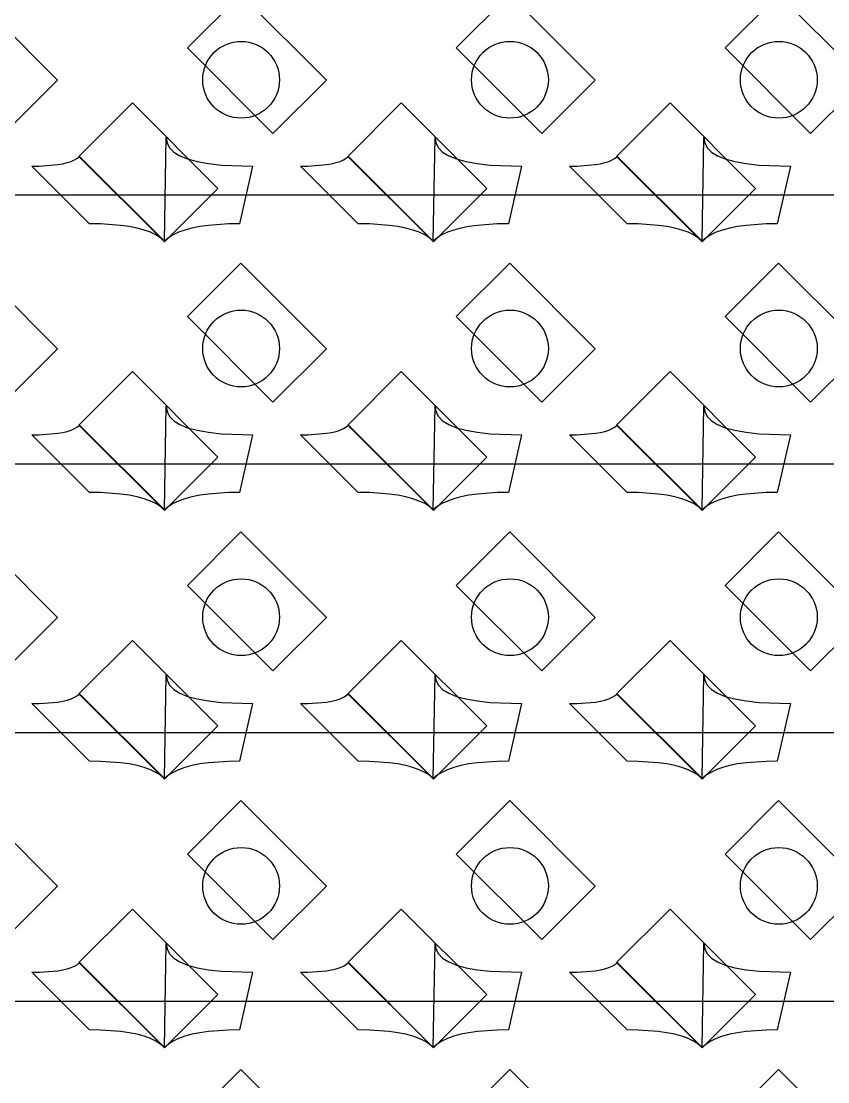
# Model space of a CAD drawing. Header units: inches. Extents: x 0.07 to 4.39, y 0.05 to 2.95.
# Drawn here: x 3.0828 to 3.2928, y 1.949 to 2.2253 of the extents above; entities that cross this region are included whole.
import ezdxf

# ---------------------------------------------------------------- set-up
doc = ezdxf.new("R2010")
doc.units = ezdxf.units.IN
doc.header["$MEASUREMENT"] = 0
doc.layers.add('Top Layer', color=1, linetype='Continuous')

# ---------------------------------------------------------------- blocks, each defined once
blk = doc.blocks.new('0805_P_______________172')
at = {"layer": 'Top Layer'}
for p, q in [((-0.03937, 0.01575), (-0.01969, 0.01575)), ((-0.03937, -0.01575), (-0.03937, 0.01575)), ((-0.01969, 0.01575), (-0.01969, -0.01575)), ((0.01969, 0.01575), (0.03937, 0.01575)), ((0.01969, -0.01575), (0.01969, 0.01575)), ((0.03937, 0.01575), (0.03937, -0.01575)), ((-0.01969, -0.01575), (-0.03937, -0.01575)), ((0.03937, -0.01575), (0.01969, -0.01575))]:
    blk.add_line(p, q, dxfattribs=at)
blk = doc.blocks.new('0805_P_______________173')
at = {"layer": 'Top Layer'}
for p, q in [((-0.03937, 0.01575), (-0.01969, 0.01575)), ((-0.03937, -0.01575), (-0.03937, 0.01575)), ((-0.01969, 0.01575), (-0.01969, -0.01575)), ((0.01969, 0.01575), (0.03937, 0.01575)), ((0.01969, -0.01575), (0.01969, 0.01575)), ((0.03937, 0.01575), (0.03937, -0.01575)), ((-0.01969, -0.01575), (-0.03937, -0.01575)), ((0.03937, -0.01575), (0.01969, -0.01575))]:
    blk.add_line(p, q, dxfattribs=at)
blk = doc.blocks.new('0805_P_______________174')
at = {"layer": 'Top Layer'}
for p, q in [((-0.03937, 0.01575), (-0.01969, 0.01575)), ((-0.03937, -0.01575), (-0.03937, 0.01575)), ((-0.01969, 0.01575), (-0.01969, -0.01575)), ((0.01969, 0.01575), (0.03937, 0.01575)), ((0.01969, -0.01575), (0.01969, 0.01575)), ((0.03937, 0.01575), (0.03937, -0.01575)), ((-0.01969, -0.01575), (-0.03937, -0.01575)), ((0.03937, -0.01575), (0.01969, -0.01575))]:
    blk.add_line(p, q, dxfattribs=at)
blk = doc.blocks.new('0805_P_______________175')
at = {"layer": 'Top Layer'}
for p, q in [((-0.03937, 0.01575), (-0.01969, 0.01575)), ((-0.03937, -0.01575), (-0.03937, 0.01575)), ((-0.01969, 0.01575), (-0.01969, -0.01575)), ((0.01969, 0.01575), (0.03937, 0.01575)), ((0.01969, -0.01575), (0.01969, 0.01575)), ((0.03937, 0.01575), (0.03937, -0.01575)), ((-0.01969, -0.01575), (-0.03937, -0.01575)), ((0.03937, -0.01575), (0.01969, -0.01575))]:
    blk.add_line(p, q, dxfattribs=at)
blk = doc.blocks.new('0805_P_______________212')
at = {"layer": 'Top Layer'}
for p, q in [((-0.03937, 0.01575), (-0.01969, 0.01575)), ((-0.03937, -0.01575), (-0.03937, 0.01575)), ((-0.01969, 0.01575), (-0.01969, -0.01575)), ((0.01969, 0.01575), (0.03937, 0.01575)), ((0.01969, -0.01575), (0.01969, 0.01575)), ((0.03937, 0.01575), (0.03937, -0.01575)), ((-0.01969, -0.01575), (-0.03937, -0.01575)), ((0.03937, -0.01575), (0.01969, -0.01575))]:
    blk.add_line(p, q, dxfattribs=at)
blk = doc.blocks.new('0805_P_______________213')
at = {"layer": 'Top Layer'}
for p, q in [((-0.03937, 0.01575), (-0.01969, 0.01575)), ((-0.03937, -0.01575), (-0.03937, 0.01575)), ((-0.01969, 0.01575), (-0.01969, -0.01575)), ((0.01969, 0.01575), (0.03937, 0.01575)), ((0.01969, -0.01575), (0.01969, 0.01575)), ((0.03937, 0.01575), (0.03937, -0.01575)), ((-0.01969, -0.01575), (-0.03937, -0.01575)), ((0.03937, -0.01575), (0.01969, -0.01575))]:
    blk.add_line(p, q, dxfattribs=at)
blk = doc.blocks.new('0805_P_______________214')
at = {"layer": 'Top Layer'}
for p, q in [((-0.03937, 0.01575), (-0.01969, 0.01575)), ((-0.03937, -0.01575), (-0.03937, 0.01575)), ((-0.01969, 0.01575), (-0.01969, -0.01575)), ((0.01969, 0.01575), (0.03937, 0.01575)), ((0.01969, -0.01575), (0.01969, 0.01575)), ((0.03937, 0.01575), (0.03937, -0.01575)), ((-0.01969, -0.01575), (-0.03937, -0.01575)), ((0.03937, -0.01575), (0.01969, -0.01575))]:
    blk.add_line(p, q, dxfattribs=at)
blk = doc.blocks.new('0805_P_______________215')
at = {"layer": 'Top Layer'}
for p, q in [((-0.03937, 0.01575), (-0.01969, 0.01575)), ((-0.03937, -0.01575), (-0.03937, 0.01575)), ((-0.01969, 0.01575), (-0.01969, -0.01575)), ((0.01969, 0.01575), (0.03937, 0.01575)), ((0.01969, -0.01575), (0.01969, 0.01575)), ((0.03937, 0.01575), (0.03937, -0.01575)), ((-0.01969, -0.01575), (-0.03937, -0.01575)), ((0.03937, -0.01575), (0.01969, -0.01575))]:
    blk.add_line(p, q, dxfattribs=at)
blk = doc.blocks.new('0805_P_______________252')
at = {"layer": 'Top Layer'}
for p, q in [((-0.03937, 0.01575), (-0.01969, 0.01575)), ((-0.03937, -0.01575), (-0.03937, 0.01575)), ((-0.01969, 0.01575), (-0.01969, -0.01575)), ((0.01969, 0.01575), (0.03937, 0.01575)), ((0.01969, -0.01575), (0.01969, 0.01575)), ((0.03937, 0.01575), (0.03937, -0.01575)), ((-0.01969, -0.01575), (-0.03937, -0.01575)), ((0.03937, -0.01575), (0.01969, -0.01575))]:
    blk.add_line(p, q, dxfattribs=at)
blk = doc.blocks.new('0805_P_______________253')
at = {"layer": 'Top Layer'}
for p, q in [((-0.03937, 0.01575), (-0.01969, 0.01575)), ((-0.03937, -0.01575), (-0.03937, 0.01575)), ((-0.01969, 0.01575), (-0.01969, -0.01575)), ((0.01969, 0.01575), (0.03937, 0.01575)), ((0.01969, -0.01575), (0.01969, 0.01575)), ((0.03937, 0.01575), (0.03937, -0.01575)), ((-0.01969, -0.01575), (-0.03937, -0.01575)), ((0.03937, -0.01575), (0.01969, -0.01575))]:
    blk.add_line(p, q, dxfattribs=at)
blk = doc.blocks.new('0805_P_______________254')
at = {"layer": 'Top Layer'}
for p, q in [((-0.03937, 0.01575), (-0.01969, 0.01575)), ((-0.03937, -0.01575), (-0.03937, 0.01575)), ((-0.01969, 0.01575), (-0.01969, -0.01575)), ((0.01969, 0.01575), (0.03937, 0.01575)), ((0.01969, -0.01575), (0.01969, 0.01575)), ((0.03937, 0.01575), (0.03937, -0.01575)), ((-0.01969, -0.01575), (-0.03937, -0.01575)), ((0.03937, -0.01575), (0.01969, -0.01575))]:
    blk.add_line(p, q, dxfattribs=at)
blk = doc.blocks.new('0805_P_______________255')
at = {"layer": 'Top Layer'}
for p, q in [((-0.03937, 0.01575), (-0.01969, 0.01575)), ((-0.03937, -0.01575), (-0.03937, 0.01575)), ((-0.01969, 0.01575), (-0.01969, -0.01575)), ((0.01969, 0.01575), (0.03937, 0.01575)), ((0.01969, -0.01575), (0.01969, 0.01575)), ((0.03937, 0.01575), (0.03937, -0.01575)), ((-0.01969, -0.01575), (-0.03937, -0.01575)), ((0.03937, -0.01575), (0.01969, -0.01575))]:
    blk.add_line(p, q, dxfattribs=at)
blk = doc.blocks.new('0805_P_______________292')
at = {"layer": 'Top Layer'}
for p, q in [((-0.03937, 0.01575), (-0.01969, 0.01575)), ((-0.03937, -0.01575), (-0.03937, 0.01575)), ((-0.01969, 0.01575), (-0.01969, -0.01575)), ((0.01969, 0.01575), (0.03937, 0.01575)), ((0.01969, -0.01575), (0.01969, 0.01575)), ((0.03937, 0.01575), (0.03937, -0.01575)), ((-0.01969, -0.01575), (-0.03937, -0.01575)), ((0.03937, -0.01575), (0.01969, -0.01575))]:
    blk.add_line(p, q, dxfattribs=at)
blk = doc.blocks.new('0805_P_______________293')
at = {"layer": 'Top Layer'}
for p, q in [((-0.03937, 0.01575), (-0.01969, 0.01575)), ((-0.03937, -0.01575), (-0.03937, 0.01575)), ((-0.01969, 0.01575), (-0.01969, -0.01575)), ((0.01969, 0.01575), (0.03937, 0.01575)), ((0.01969, -0.01575), (0.01969, 0.01575)), ((0.03937, 0.01575), (0.03937, -0.01575)), ((-0.01969, -0.01575), (-0.03937, -0.01575)), ((0.03937, -0.01575), (0.01969, -0.01575))]:
    blk.add_line(p, q, dxfattribs=at)
blk = doc.blocks.new('0805_P_______________294')
at = {"layer": 'Top Layer'}
for p, q in [((-0.03937, 0.01575), (-0.01969, 0.01575)), ((-0.03937, -0.01575), (-0.03937, 0.01575)), ((-0.01969, 0.01575), (-0.01969, -0.01575)), ((0.01969, 0.01575), (0.03937, 0.01575)), ((0.01969, -0.01575), (0.01969, 0.01575)), ((0.03937, 0.01575), (0.03937, -0.01575)), ((-0.01969, -0.01575), (-0.03937, -0.01575)), ((0.03937, -0.01575), (0.01969, -0.01575))]:
    blk.add_line(p, q, dxfattribs=at)
blk = doc.blocks.new('0805_P_______________295')
at = {"layer": 'Top Layer'}
for p, q in [((-0.03937, 0.01575), (-0.01969, 0.01575)), ((-0.03937, -0.01575), (-0.03937, 0.01575)), ((-0.01969, 0.01575), (-0.01969, -0.01575)), ((0.01969, 0.01575), (0.03937, 0.01575)), ((0.01969, -0.01575), (0.01969, 0.01575)), ((0.03937, 0.01575), (0.03937, -0.01575)), ((-0.01969, -0.01575), (-0.03937, -0.01575)), ((0.03937, -0.01575), (0.01969, -0.01575))]:
    blk.add_line(p, q, dxfattribs=at)
blk = doc.blocks.new('0805_P_______________332')
at = {"layer": 'Top Layer'}
for p, q in [((-0.03937, 0.01575), (-0.01969, 0.01575)), ((-0.03937, -0.01575), (-0.03937, 0.01575)), ((-0.01969, 0.01575), (-0.01969, -0.01575)), ((0.01969, 0.01575), (0.03937, 0.01575)), ((0.01969, -0.01575), (0.01969, 0.01575)), ((0.03937, 0.01575), (0.03937, -0.01575)), ((-0.01969, -0.01575), (-0.03937, -0.01575)), ((0.03937, -0.01575), (0.01969, -0.01575))]:
    blk.add_line(p, q, dxfattribs=at)
blk = doc.blocks.new('0805_P_______________333')
at = {"layer": 'Top Layer'}
for p, q in [((-0.03937, 0.01575), (-0.01969, 0.01575)), ((-0.03937, -0.01575), (-0.03937, 0.01575)), ((-0.01969, 0.01575), (-0.01969, -0.01575)), ((0.01969, 0.01575), (0.03937, 0.01575)), ((0.01969, -0.01575), (0.01969, 0.01575)), ((0.03937, 0.01575), (0.03937, -0.01575)), ((-0.01969, -0.01575), (-0.03937, -0.01575)), ((0.03937, -0.01575), (0.01969, -0.01575))]:
    blk.add_line(p, q, dxfattribs=at)
blk = doc.blocks.new('0805_P_______________334')
at = {"layer": 'Top Layer'}
for p, q in [((-0.03937, 0.01575), (-0.01969, 0.01575)), ((-0.03937, -0.01575), (-0.03937, 0.01575)), ((-0.01969, 0.01575), (-0.01969, -0.01575)), ((0.01969, 0.01575), (0.03937, 0.01575)), ((0.01969, -0.01575), (0.01969, 0.01575)), ((0.03937, 0.01575), (0.03937, -0.01575)), ((-0.01969, -0.01575), (-0.03937, -0.01575)), ((0.03937, -0.01575), (0.01969, -0.01575))]:
    blk.add_line(p, q, dxfattribs=at)
blk = doc.blocks.new('0805_P_______________335')
at = {"layer": 'Top Layer'}
for p, q in [((-0.03937, 0.01575), (-0.01969, 0.01575)), ((-0.03937, -0.01575), (-0.03937, 0.01575)), ((-0.01969, 0.01575), (-0.01969, -0.01575)), ((0.01969, 0.01575), (0.03937, 0.01575)), ((0.01969, -0.01575), (0.01969, 0.01575)), ((0.03937, 0.01575), (0.03937, -0.01575)), ((-0.01969, -0.01575), (-0.03937, -0.01575)), ((0.03937, -0.01575), (0.01969, -0.01575))]:
    blk.add_line(p, q, dxfattribs=at)

msp = doc.modelspace()

# ---------------------------------------------------------------- linework, layer by layer
at = {"layer": 'Top Layer'}
for p, q in [((3.12005, 2.16795), (3.12051, 2.195)), ((3.12051, 2.195), (3.12071, 2.19358)), ((3.19005, 2.16795), (3.19051, 2.195)), ((3.19051, 2.195), (3.19071, 2.19358)), ((3.26005, 2.16795), (3.26051, 2.195)), ((3.26051, 2.195), (3.26071, 2.19358)), ((3.12071, 2.19358), (3.12137, 2.1923)), ((3.12137, 2.1923), (3.12248, 2.19117)), ((3.12248, 2.19117), (3.12405, 2.1902)), ((3.19071, 2.19358), (3.19137, 2.1923)), ((3.19137, 2.1923), (3.19248, 2.19117)), ((3.19248, 2.19117), (3.19405, 2.1902)), ((3.26071, 2.19358), (3.26137, 2.1923)), ((3.26137, 2.1923), (3.26248, 2.19117)), ((3.26248, 2.19117), (3.26405, 2.1902)), ((3.09356, 2.18814), (3.09474, 2.18842)), ((3.09474, 2.18842), (3.09576, 2.18875)), ((3.09576, 2.18875), (3.09664, 2.18914)), ((3.09664, 2.18914), (3.09737, 2.18957)), ((3.09737, 2.18957), (3.09795, 2.19006)), ((3.09795, 2.19006), (3.12005, 2.16795)), ((3.12405, 2.1902), (3.12607, 2.18938)), ((3.12607, 2.18938), (3.12855, 2.1887)), ((3.12855, 2.1887), (3.13148, 2.18818)), ((3.16356, 2.18814), (3.16474, 2.18842)), ((3.16474, 2.18842), (3.16576, 2.18875)), ((3.16576, 2.18875), (3.16664, 2.18914)), ((3.16664, 2.18914), (3.16737, 2.18957)), ((3.16737, 2.18957), (3.16795, 2.19006)), ((3.16795, 2.19006), (3.19005, 2.16795)), ((3.19405, 2.1902), (3.19607, 2.18938)), ((3.19607, 2.18938), (3.19855, 2.1887)), ((3.19855, 2.1887), (3.20148, 2.18818)), ((3.23356, 2.18814), (3.23474, 2.18842)), ((3.23474, 2.18842), (3.23576, 2.18875)), ((3.23576, 2.18875), (3.23664, 2.18914)), ((3.23664, 2.18914), (3.23737, 2.18957)), ((3.23737, 2.18957), (3.23795, 2.19006)), ((3.23795, 2.19006), (3.26005, 2.16795)), ((3.26405, 2.1902), (3.26607, 2.18938)), ((3.26607, 2.18938), (3.26855, 2.1887)), ((3.26855, 2.1887), (3.27148, 2.18818)), ((3.08551, 2.1875), (3.08741, 2.18753)), ((3.10051, 2.1725), (3.08551, 2.1875)), ((3.08741, 2.18753), (3.09225, 2.18791)), ((3.09225, 2.18791), (3.09356, 2.18814)), ((3.13148, 2.18818), (3.13487, 2.1878)), ((3.13487, 2.1878), (3.14301, 2.1875)), ((3.14301, 2.1875), (3.1396, 2.1725)), ((3.15551, 2.1875), (3.15741, 2.18753)), ((3.17051, 2.1725), (3.15551, 2.1875)), ((3.15741, 2.18753), (3.16225, 2.18791)), ((3.16225, 2.18791), (3.16356, 2.18814)), ((3.20148, 2.18818), (3.20487, 2.1878)), ((3.20487, 2.1878), (3.21301, 2.1875)), ((3.21301, 2.1875), (3.2096, 2.1725)), ((3.22551, 2.1875), (3.22741, 2.18753)), ((3.24051, 2.1725), (3.22551, 2.1875)), ((3.22741, 2.18753), (3.23225, 2.18791)), ((3.23225, 2.18791), (3.23356, 2.18814)), ((3.27148, 2.18818), (3.27487, 2.1878)), ((3.27487, 2.1878), (3.28301, 2.1875)), ((3.28301, 2.1875), (3.2796, 2.1725)), ((2.90588, 2.18), (3.18588, 2.18)), ((3.18588, 2.18), (3.40006, 2.18)), ((3.1034, 2.17245), (3.10051, 2.1725)), ((3.10857, 2.17209), (3.1034, 2.17245)), ((3.11084, 2.17177), (3.10857, 2.17209)), ((3.1129, 2.17136), (3.11084, 2.17177)), ((3.12927, 2.17177), (3.12721, 2.17136)), ((3.13154, 2.17209), (3.12927, 2.17177)), ((3.13671, 2.17245), (3.13154, 2.17209)), ((3.1396, 2.1725), (3.13671, 2.17245)), ((3.1734, 2.17245), (3.17051, 2.1725)), ((3.17857, 2.17209), (3.1734, 2.17245)), ((3.18084, 2.17177), (3.17857, 2.17209)), ((3.1829, 2.17136), (3.18084, 2.17177)), ((3.19927, 2.17177), (3.19721, 2.17136)), ((3.20154, 2.17209), (3.19927, 2.17177)), ((3.20671, 2.17245), (3.20154, 2.17209)), ((3.2096, 2.1725), (3.20671, 2.17245)), ((3.2434, 2.17245), (3.24051, 2.1725)), ((3.24857, 2.17209), (3.2434, 2.17245)), ((3.25084, 2.17177), (3.24857, 2.17209)), ((3.2529, 2.17136), (3.25084, 2.17177)), ((3.26927, 2.17177), (3.26721, 2.17136)), ((3.27154, 2.17209), (3.26927, 2.17177)), ((3.27671, 2.17245), (3.27154, 2.17209)), ((3.2796, 2.1725), (3.27671, 2.17245)), ((3.11475, 2.17086), (3.1129, 2.17136)), ((3.11639, 2.17027), (3.11475, 2.17086)), ((3.11782, 2.16959), (3.11639, 2.17027)), ((3.11904, 2.16882), (3.11782, 2.16959)), ((3.12229, 2.16959), (3.12107, 2.16882)), ((3.12372, 2.17027), (3.12229, 2.16959)), ((3.12536, 2.17086), (3.12372, 2.17027)), ((3.12721, 2.17136), (3.12536, 2.17086)), ((3.18475, 2.17086), (3.1829, 2.17136)), ((3.18639, 2.17027), (3.18475, 2.17086)), ((3.18782, 2.16959), (3.18639, 2.17027)), ((3.18904, 2.16882), (3.18782, 2.16959)), ((3.19229, 2.16959), (3.19107, 2.16882)), ((3.19372, 2.17027), (3.19229, 2.16959)), ((3.19536, 2.17086), (3.19372, 2.17027)), ((3.19721, 2.17136), (3.19536, 2.17086)), ((3.25475, 2.17086), (3.2529, 2.17136)), ((3.25639, 2.17027), (3.25475, 2.17086)), ((3.25782, 2.16959), (3.25639, 2.17027)), ((3.25904, 2.16882), (3.25782, 2.16959)), ((3.26229, 2.16959), (3.26107, 2.16882)), ((3.26372, 2.17027), (3.26229, 2.16959)), ((3.26536, 2.17086), (3.26372, 2.17027)), ((3.26721, 2.17136), (3.26536, 2.17086)), ((3.12005, 2.16795), (3.11904, 2.16882)), ((3.12107, 2.16882), (3.12005, 2.16795)), ((3.19005, 2.16795), (3.18904, 2.16882)), ((3.19107, 2.16882), (3.19005, 2.16795)), ((3.26005, 2.16795), (3.25904, 2.16882)), ((3.26107, 2.16882), (3.26005, 2.16795)), ((3.12005, 2.09795), (3.12051, 2.125)), ((3.12051, 2.125), (3.12071, 2.12358)), ((3.19005, 2.09795), (3.19051, 2.125)), ((3.19051, 2.125), (3.19071, 2.12358)), ((3.26005, 2.09795), (3.26051, 2.125)), ((3.26051, 2.125), (3.26071, 2.12358)), ((3.12071, 2.12358), (3.12137, 2.1223)), ((3.12137, 2.1223), (3.12248, 2.12118)), ((3.19071, 2.12358), (3.19137, 2.1223)), ((3.19137, 2.1223), (3.19248, 2.12118)), ((3.26071, 2.12358), (3.26137, 2.1223)), ((3.26137, 2.1223), (3.26248, 2.12118)), ((3.09576, 2.11875), (3.09664, 2.11914)), ((3.09664, 2.11914), (3.09737, 2.11957)), ((3.09737, 2.11957), (3.09795, 2.12005)), ((3.09795, 2.12005), (3.12005, 2.09795)), ((3.12248, 2.12118), (3.12405, 2.1202)), ((3.12405, 2.1202), (3.12607, 2.11937)), ((3.12607, 2.11937), (3.12855, 2.1187)), ((3.16576, 2.11875), (3.16664, 2.11914)), ((3.16664, 2.11914), (3.16737, 2.11957)), ((3.16737, 2.11957), (3.16795, 2.12005)), ((3.16795, 2.12005), (3.19005, 2.09795)), ((3.19248, 2.12118), (3.19405, 2.1202)), ((3.19405, 2.1202), (3.19607, 2.11937)), ((3.19607, 2.11937), (3.19855, 2.1187)), ((3.23576, 2.11875), (3.23664, 2.11914)), ((3.23664, 2.11914), (3.23737, 2.11957)), ((3.23737, 2.11957), (3.23795, 2.12005)), ((3.23795, 2.12005), (3.26005, 2.09795)), ((3.26248, 2.12118), (3.26405, 2.1202)), ((3.26405, 2.1202), (3.26607, 2.11937)), ((3.26607, 2.11937), (3.26855, 2.1187)), ((3.08551, 2.1175), (3.08741, 2.11753)), ((3.10051, 2.1025), (3.08551, 2.1175)), ((3.08741, 2.11753), (3.09225, 2.11791)), ((3.09225, 2.11791), (3.09356, 2.11814)), ((3.09356, 2.11814), (3.09474, 2.11842)), ((3.09474, 2.11842), (3.09576, 2.11875)), ((3.12855, 2.1187), (3.13148, 2.11817)), ((3.13148, 2.11817), (3.13487, 2.1178)), ((3.13487, 2.1178), (3.14301, 2.1175)), ((3.14301, 2.1175), (3.1396, 2.1025)), ((3.15551, 2.1175), (3.15741, 2.11753)), ((3.17051, 2.1025), (3.15551, 2.1175)), ((3.15741, 2.11753), (3.16225, 2.11791)), ((3.16225, 2.11791), (3.16356, 2.11814)), ((3.16356, 2.11814), (3.16474, 2.11842)), ((3.16474, 2.11842), (3.16576, 2.11875)), ((3.19855, 2.1187), (3.20148, 2.11817)), ((3.20148, 2.11817), (3.20487, 2.1178)), ((3.20487, 2.1178), (3.21301, 2.1175)), ((3.21301, 2.1175), (3.2096, 2.1025)), ((3.22551, 2.1175), (3.22741, 2.11753)), ((3.24051, 2.1025), (3.22551, 2.1175)), ((3.22741, 2.11753), (3.23225, 2.11791)), ((3.23225, 2.11791), (3.23356, 2.11814)), ((3.23356, 2.11814), (3.23474, 2.11842)), ((3.23474, 2.11842), (3.23576, 2.11875)), ((3.26855, 2.1187), (3.27148, 2.11817)), ((3.27148, 2.11817), (3.27487, 2.1178)), ((3.27487, 2.1178), (3.28301, 2.1175)), ((3.28301, 2.1175), (3.2796, 2.1025)), ((2.90588, 2.11), (3.18588, 2.11)), ((3.18588, 2.11), (3.40006, 2.11)), ((3.1034, 2.10245), (3.10051, 2.1025)), ((3.10857, 2.10209), (3.1034, 2.10245)), ((3.11084, 2.10177), (3.10857, 2.10209)), ((3.1129, 2.10136), (3.11084, 2.10177)), ((3.11475, 2.10086), (3.1129, 2.10136)), ((3.11639, 2.10027), (3.11475, 2.10086)), ((3.11782, 2.09959), (3.11639, 2.10027)), ((3.12372, 2.10027), (3.12229, 2.09959)), ((3.12536, 2.10086), (3.12372, 2.10027)), ((3.12721, 2.10136), (3.12536, 2.10086)), ((3.12927, 2.10177), (3.12721, 2.10136)), ((3.13154, 2.10209), (3.12927, 2.10177)), ((3.13671, 2.10245), (3.13154, 2.10209)), ((3.1396, 2.1025), (3.13671, 2.10245)), ((3.1734, 2.10245), (3.17051, 2.1025)), ((3.17857, 2.10209), (3.1734, 2.10245)), ((3.18084, 2.10177), (3.17857, 2.10209)), ((3.1829, 2.10136), (3.18084, 2.10177)), ((3.18475, 2.10086), (3.1829, 2.10136)), ((3.18639, 2.10027), (3.18475, 2.10086)), ((3.18782, 2.09959), (3.18639, 2.10027)), ((3.19372, 2.10027), (3.19229, 2.09959)), ((3.19536, 2.10086), (3.19372, 2.10027)), ((3.19721, 2.10136), (3.19536, 2.10086)), ((3.19927, 2.10177), (3.19721, 2.10136)), ((3.20154, 2.10209), (3.19927, 2.10177)), ((3.20671, 2.10245), (3.20154, 2.10209)), ((3.2096, 2.1025), (3.20671, 2.10245)), ((3.2434, 2.10245), (3.24051, 2.1025)), ((3.24857, 2.10209), (3.2434, 2.10245)), ((3.25084, 2.10177), (3.24857, 2.10209)), ((3.2529, 2.10136), (3.25084, 2.10177)), ((3.25475, 2.10086), (3.2529, 2.10136)), ((3.25639, 2.10027), (3.25475, 2.10086)), ((3.25782, 2.09959), (3.25639, 2.10027)), ((3.26372, 2.10027), (3.26229, 2.09959)), ((3.26536, 2.10086), (3.26372, 2.10027)), ((3.26721, 2.10136), (3.26536, 2.10086)), ((3.26927, 2.10177), (3.26721, 2.10136)), ((3.27154, 2.10209), (3.26927, 2.10177)), ((3.27671, 2.10245), (3.27154, 2.10209)), ((3.2796, 2.1025), (3.27671, 2.10245)), ((3.11904, 2.09882), (3.11782, 2.09959)), ((3.12005, 2.09795), (3.11904, 2.09882)), ((3.12107, 2.09882), (3.12005, 2.09795)), ((3.12229, 2.09959), (3.12107, 2.09882)), ((3.18904, 2.09882), (3.18782, 2.09959)), ((3.19005, 2.09795), (3.18904, 2.09882)), ((3.19107, 2.09882), (3.19005, 2.09795)), ((3.19229, 2.09959), (3.19107, 2.09882)), ((3.25904, 2.09882), (3.25782, 2.09959)), ((3.26005, 2.09795), (3.25904, 2.09882)), ((3.26107, 2.09882), (3.26005, 2.09795)), ((3.26229, 2.09959), (3.26107, 2.09882)), ((3.12005, 2.02795), (3.12051, 2.055)), ((3.12051, 2.055), (3.12071, 2.05357)), ((3.12071, 2.05357), (3.12137, 2.0523)), ((3.19005, 2.02795), (3.19051, 2.055)), ((3.19051, 2.055), (3.19071, 2.05357)), ((3.19071, 2.05357), (3.19137, 2.0523)), ((3.26005, 2.02795), (3.26051, 2.055)), ((3.26051, 2.055), (3.26071, 2.05357)), ((3.26071, 2.05357), (3.26137, 2.0523)), ((3.12137, 2.0523), (3.12248, 2.05118)), ((3.12248, 2.05118), (3.12405, 2.0502)), ((3.12405, 2.0502), (3.12607, 2.04937)), ((3.19137, 2.0523), (3.19248, 2.05118)), ((3.19248, 2.05118), (3.19405, 2.0502)), ((3.19405, 2.0502), (3.19607, 2.04937)), ((3.26137, 2.0523), (3.26248, 2.05118)), ((3.26248, 2.05118), (3.26405, 2.0502)), ((3.26405, 2.0502), (3.26607, 2.04937)), ((3.08551, 2.0475), (3.08741, 2.04753)), ((3.10051, 2.0325), (3.08551, 2.0475)), ((3.08741, 2.04753), (3.09225, 2.04791)), ((3.09225, 2.04791), (3.09356, 2.04814)), ((3.09356, 2.04814), (3.09474, 2.04842)), ((3.09474, 2.04842), (3.09576, 2.04875)), ((3.09576, 2.04875), (3.09664, 2.04914)), ((3.09664, 2.04914), (3.09737, 2.04957)), ((3.09737, 2.04957), (3.09795, 2.05005)), ((3.09795, 2.05005), (3.12005, 2.02795)), ((3.12607, 2.04937), (3.12855, 2.0487)), ((3.12855, 2.0487), (3.13148, 2.04818)), ((3.13148, 2.04818), (3.13487, 2.0478)), ((3.13487, 2.0478), (3.14301, 2.0475)), ((3.14301, 2.0475), (3.1396, 2.0325)), ((3.15551, 2.0475), (3.15741, 2.04753)), ((3.17051, 2.0325), (3.15551, 2.0475)), ((3.15741, 2.04753), (3.16225, 2.04791)), ((3.16225, 2.04791), (3.16356, 2.04814)), ((3.16356, 2.04814), (3.16474, 2.04842)), ((3.16474, 2.04842), (3.16576, 2.04875)), ((3.16576, 2.04875), (3.16664, 2.04914)), ((3.16664, 2.04914), (3.16737, 2.04957)), ((3.16737, 2.04957), (3.16795, 2.05005)), ((3.16795, 2.05005), (3.19005, 2.02795)), ((3.19607, 2.04937), (3.19855, 2.0487)), ((3.19855, 2.0487), (3.20148, 2.04818)), ((3.20148, 2.04818), (3.20487, 2.0478)), ((3.20487, 2.0478), (3.21301, 2.0475)), ((3.21301, 2.0475), (3.2096, 2.0325)), ((3.22551, 2.0475), (3.22741, 2.04753)), ((3.24051, 2.0325), (3.22551, 2.0475)), ((3.22741, 2.04753), (3.23225, 2.04791)), ((3.23225, 2.04791), (3.23356, 2.04814)), ((3.23356, 2.04814), (3.23474, 2.04842)), ((3.23474, 2.04842), (3.23576, 2.04875)), ((3.23576, 2.04875), (3.23664, 2.04914)), ((3.23664, 2.04914), (3.23737, 2.04957)), ((3.23737, 2.04957), (3.23795, 2.05005)), ((3.23795, 2.05005), (3.26005, 2.02795)), ((3.26607, 2.04937), (3.26855, 2.0487)), ((3.26855, 2.0487), (3.27148, 2.04818)), ((3.27148, 2.04818), (3.27487, 2.0478)), ((3.27487, 2.0478), (3.28301, 2.0475)), ((3.28301, 2.0475), (3.2796, 2.0325)), ((3.05005, 2.04), (3.12005, 2.04)), ((3.12005, 2.04), (3.32588, 2.04)), ((3.1034, 2.03245), (3.10051, 2.0325)), ((3.10857, 2.03209), (3.1034, 2.03245)), ((3.11084, 2.03177), (3.10857, 2.03209)), ((3.1129, 2.03136), (3.11084, 2.03177)), ((3.11475, 2.03086), (3.1129, 2.03136)), ((3.11639, 2.03027), (3.11475, 2.03086)), ((3.12536, 2.03086), (3.12372, 2.03027)), ((3.12721, 2.03136), (3.12536, 2.03086)), ((3.12927, 2.03177), (3.12721, 2.03136)), ((3.13154, 2.03209), (3.12927, 2.03177)), ((3.13671, 2.03245), (3.13154, 2.03209)), ((3.1396, 2.0325), (3.13671, 2.03245)), ((3.1734, 2.03245), (3.17051, 2.0325)), ((3.17857, 2.03209), (3.1734, 2.03245)), ((3.18084, 2.03177), (3.17857, 2.03209)), ((3.1829, 2.03136), (3.18084, 2.03177)), ((3.18475, 2.03086), (3.1829, 2.03136)), ((3.18639, 2.03027), (3.18475, 2.03086)), ((3.19536, 2.03086), (3.19372, 2.03027)), ((3.19721, 2.03136), (3.19536, 2.03086)), ((3.19927, 2.03177), (3.19721, 2.03136)), ((3.20154, 2.03209), (3.19927, 2.03177)), ((3.20671, 2.03245), (3.20154, 2.03209)), ((3.2096, 2.0325), (3.20671, 2.03245)), ((3.2434, 2.03245), (3.24051, 2.0325)), ((3.24857, 2.03209), (3.2434, 2.03245)), ((3.25084, 2.03177), (3.24857, 2.03209)), ((3.2529, 2.03136), (3.25084, 2.03177)), ((3.25475, 2.03086), (3.2529, 2.03136)), ((3.25639, 2.03027), (3.25475, 2.03086)), ((3.26536, 2.03086), (3.26372, 2.03027)), ((3.26721, 2.03136), (3.26536, 2.03086)), ((3.26927, 2.03177), (3.26721, 2.03136)), ((3.27154, 2.03209), (3.26927, 2.03177)), ((3.27671, 2.03245), (3.27154, 2.03209)), ((3.2796, 2.0325), (3.27671, 2.03245)), ((3.11782, 2.02959), (3.11639, 2.03027)), ((3.11904, 2.02882), (3.11782, 2.02959)), ((3.12005, 2.02795), (3.11904, 2.02882)), ((3.12107, 2.02882), (3.12005, 2.02795)), ((3.12229, 2.02959), (3.12107, 2.02882)), ((3.12372, 2.03027), (3.12229, 2.02959)), ((3.18782, 2.02959), (3.18639, 2.03027)), ((3.18904, 2.02882), (3.18782, 2.02959)), ((3.19005, 2.02795), (3.18904, 2.02882)), ((3.19107, 2.02882), (3.19005, 2.02795)), ((3.19229, 2.02959), (3.19107, 2.02882)), ((3.19372, 2.03027), (3.19229, 2.02959)), ((3.25782, 2.02959), (3.25639, 2.03027)), ((3.25904, 2.02882), (3.25782, 2.02959)), ((3.26005, 2.02795), (3.25904, 2.02882)), ((3.26107, 2.02882), (3.26005, 2.02795)), ((3.26229, 2.02959), (3.26107, 2.02882)), ((3.26372, 2.03027), (3.26229, 2.02959)), ((3.12005, 1.95795), (3.12051, 1.985)), ((3.12051, 1.985), (3.12071, 1.98358)), ((3.19005, 1.95795), (3.19051, 1.985)), ((3.19051, 1.985), (3.19071, 1.98358)), ((3.26005, 1.95795), (3.26051, 1.985)), ((3.26051, 1.985), (3.26071, 1.98358)), ((3.12071, 1.98358), (3.12137, 1.9823)), ((3.12137, 1.9823), (3.12248, 1.98117)), ((3.12248, 1.98117), (3.12405, 1.9802)), ((3.19071, 1.98358), (3.19137, 1.9823)), ((3.19137, 1.9823), (3.19248, 1.98117)), ((3.19248, 1.98117), (3.19405, 1.9802)), ((3.26071, 1.98358), (3.26137, 1.9823)), ((3.26137, 1.9823), (3.26248, 1.98117)), ((3.26248, 1.98117), (3.26405, 1.9802)), ((3.09356, 1.97814), (3.09474, 1.97842)), ((3.09474, 1.97842), (3.09576, 1.97875)), ((3.09576, 1.97875), (3.09664, 1.97914)), ((3.09664, 1.97914), (3.09737, 1.97957)), ((3.09737, 1.97957), (3.09795, 1.98005)), ((3.09795, 1.98005), (3.12005, 1.95795)), ((3.12405, 1.9802), (3.12607, 1.97938)), ((3.12607, 1.97938), (3.12855, 1.9787)), ((3.12855, 1.9787), (3.13148, 1.97818)), ((3.16356, 1.97814), (3.16474, 1.97842)), ((3.16474, 1.97842), (3.16576, 1.97875)), ((3.16576, 1.97875), (3.16664, 1.97914)), ((3.16664, 1.97914), (3.16737, 1.97957)), ((3.16737, 1.97957), (3.16795, 1.98005)), ((3.16795, 1.98005), (3.19005, 1.95795)), ((3.19405, 1.9802), (3.19607, 1.97938)), ((3.19607, 1.97938), (3.19855, 1.9787)), ((3.19855, 1.9787), (3.20148, 1.97818)), ((3.23356, 1.97814), (3.23474, 1.97842)), ((3.23474, 1.97842), (3.23576, 1.97875)), ((3.23576, 1.97875), (3.23664, 1.97914)), ((3.23664, 1.97914), (3.23737, 1.97957)), ((3.23737, 1.97957), (3.23795, 1.98005)), ((3.23795, 1.98005), (3.26005, 1.95795)), ((3.26405, 1.9802), (3.26607, 1.97938)), ((3.26607, 1.97938), (3.26855, 1.9787)), ((3.26855, 1.9787), (3.27148, 1.97818)), ((3.08551, 1.9775), (3.08741, 1.97753)), ((3.10051, 1.9625), (3.08551, 1.9775)), ((3.08741, 1.97753), (3.09225, 1.97791)), ((3.09225, 1.97791), (3.09356, 1.97814)), ((3.13148, 1.97818), (3.13487, 1.9778)), ((3.13487, 1.9778), (3.14301, 1.9775)), ((3.14301, 1.9775), (3.1396, 1.9625)), ((3.15551, 1.9775), (3.15741, 1.97753)), ((3.17051, 1.9625), (3.15551, 1.9775)), ((3.15741, 1.97753), (3.16225, 1.97791)), ((3.16225, 1.97791), (3.16356, 1.97814)), ((3.20148, 1.97818), (3.20487, 1.9778)), ((3.20487, 1.9778), (3.21301, 1.9775)), ((3.21301, 1.9775), (3.2096, 1.9625)), ((3.22551, 1.9775), (3.22741, 1.97753)), ((3.24051, 1.9625), (3.22551, 1.9775)), ((3.22741, 1.97753), (3.23225, 1.97791)), ((3.23225, 1.97791), (3.23356, 1.97814)), ((3.27148, 1.97818), (3.27487, 1.9778)), ((3.27487, 1.9778), (3.28301, 1.9775)), ((3.28301, 1.9775), (3.2796, 1.9625)), ((2.90588, 1.97), (3.25588, 1.97)), ((3.25588, 1.97), (3.46588, 1.97)), ((3.1034, 1.96245), (3.10051, 1.9625)), ((3.10857, 1.96209), (3.1034, 1.96245)), ((3.11084, 1.96177), (3.10857, 1.96209)), ((3.1129, 1.96136), (3.11084, 1.96177)), ((3.12927, 1.96177), (3.12721, 1.96136)), ((3.13154, 1.96209), (3.12927, 1.96177)), ((3.13671, 1.96245), (3.13154, 1.96209)), ((3.1396, 1.9625), (3.13671, 1.96245)), ((3.1734, 1.96245), (3.17051, 1.9625)), ((3.17857, 1.96209), (3.1734, 1.96245)), ((3.18084, 1.96177), (3.17857, 1.96209)), ((3.1829, 1.96136), (3.18084, 1.96177)), ((3.19927, 1.96177), (3.19721, 1.96136)), ((3.20154, 1.96209), (3.19927, 1.96177)), ((3.20671, 1.96245), (3.20154, 1.96209)), ((3.2096, 1.9625), (3.20671, 1.96245)), ((3.2434, 1.96245), (3.24051, 1.9625)), ((3.24857, 1.96209), (3.2434, 1.96245)), ((3.25084, 1.96177), (3.24857, 1.96209)), ((3.2529, 1.96136), (3.25084, 1.96177)), ((3.26927, 1.96177), (3.26721, 1.96136)), ((3.27154, 1.96209), (3.26927, 1.96177)), ((3.27671, 1.96245), (3.27154, 1.96209)), ((3.2796, 1.9625), (3.27671, 1.96245)), ((3.11475, 1.96086), (3.1129, 1.96136)), ((3.11639, 1.96027), (3.11475, 1.96086)), ((3.11782, 1.95959), (3.11639, 1.96027)), ((3.11904, 1.95882), (3.11782, 1.95959)), ((3.12229, 1.95959), (3.12107, 1.95882)), ((3.12372, 1.96027), (3.12229, 1.95959)), ((3.12536, 1.96086), (3.12372, 1.96027)), ((3.12721, 1.96136), (3.12536, 1.96086)), ((3.18475, 1.96086), (3.1829, 1.96136)), ((3.18639, 1.96027), (3.18475, 1.96086)), ((3.18782, 1.95959), (3.18639, 1.96027)), ((3.18904, 1.95882), (3.18782, 1.95959)), ((3.19229, 1.95959), (3.19107, 1.95882)), ((3.19372, 1.96027), (3.19229, 1.95959)), ((3.19536, 1.96086), (3.19372, 1.96027)), ((3.19721, 1.96136), (3.19536, 1.96086)), ((3.25475, 1.96086), (3.2529, 1.96136)), ((3.25639, 1.96027), (3.25475, 1.96086)), ((3.25782, 1.95959), (3.25639, 1.96027)), ((3.25904, 1.95882), (3.25782, 1.95959)), ((3.26229, 1.95959), (3.26107, 1.95882)), ((3.26372, 1.96027), (3.26229, 1.95959)), ((3.26536, 1.96086), (3.26372, 1.96027)), ((3.26721, 1.96136), (3.26536, 1.96086)), ((3.12005, 1.95795), (3.11904, 1.95882)), ((3.12107, 1.95882), (3.12005, 1.95795)), ((3.19005, 1.95795), (3.18904, 1.95882)), ((3.19107, 1.95882), (3.19005, 1.95795)), ((3.26005, 1.95795), (3.25904, 1.95882)), ((3.26107, 1.95882), (3.26005, 1.95795))]:
    msp.add_line(p, q, dxfattribs=at)
for centre in [(3.14, 2.21), (3.21, 2.21), (3.28, 2.21), (3.14, 2.14), (3.21, 2.14), (3.28, 2.14), (3.14, 2.07), (3.21, 2.07), (3.28, 2.07), (3.14, 2), (3.21, 2), (3.28, 2)]:
    msp.add_circle(centre, 0.01, dxfattribs=at)

# ---------------------------------------------------------------- block references
at = {"rotation": 45}
for name, p in [('0805_P_______________175', (3.095, 2.235)), ('0805_P_______________174', (3.165, 2.235)), ('0805_P_______________173', (3.235, 2.235)), ('0805_P_______________172', (3.305, 2.235)), ('0805_P_______________215', (3.095, 2.165)), ('0805_P_______________214', (3.165, 2.165)), ('0805_P_______________213', (3.235, 2.165)), ('0805_P_______________212', (3.305, 2.165)), ('0805_P_______________255', (3.095, 2.095)), ('0805_P_______________254', (3.165, 2.095)), ('0805_P_______________253', (3.235, 2.095)), ('0805_P_______________252', (3.305, 2.095)), ('0805_P_______________295', (3.095, 2.025)), ('0805_P_______________294', (3.165, 2.025)), ('0805_P_______________293', (3.235, 2.025)), ('0805_P_______________292', (3.305, 2.025)), ('0805_P_______________335', (3.095, 1.955)), ('0805_P_______________334', (3.165, 1.955)), ('0805_P_______________333', (3.235, 1.955)), ('0805_P_______________332', (3.305, 1.955))]:
    msp.add_blockref(name, p, dxfattribs=at)

doc.saveas('drawing.dxf')
